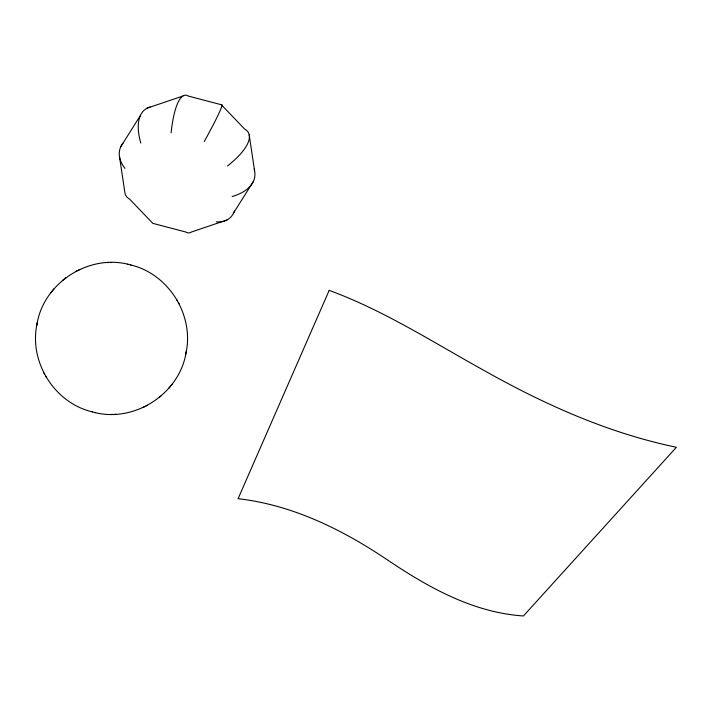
<?xml version="1.0" encoding="UTF-8"?>
<svg xmlns="http://www.w3.org/2000/svg" width="712" height="712" viewBox="0 0 712 712"><rect width="100%" height="100%" fill="white"/><g stroke="black" fill="none" stroke-linecap="round" stroke-linejoin="round"><path stroke-width="1.07" d="M36.908 324.467C29.023 362.194 54.637 403.081 92.382 411.874M186.126 352.378C194.011 314.651 168.406 273.755 130.661 264.971M36.953 324.254C43.708 282.246 90.157 252.876 131.026 265.06M92.017 411.785C132.886 423.969 179.326 394.599 186.09 352.591M36.615 326.043L37.255 322.67M185.787 354.175L186.428 350.802M120.826 146.636L140.46 115.397M233.723 212.71L253.356 181.471M50.926 292.668L52.083 291.235M52.964 290.149L54.103 288.734M168.931 388.102L170.079 386.696M170.951 385.61L172.108 384.177M62.229 280.67L66.091 277.582M159.461 397.26L160.805 396.166M75.632 271.512L77.029 270.818M78.543 270.07L79.895 269.394M143.148 407.442L144.5 406.774M146.013 406.027L147.411 405.324M147.242 108.099L182.85 96.067M226.941 220.008L191.332 232.05A68.868 17.124 88.6 0 1 185.974 232.067L152.84 223.363L129.531 199.04A68.868 23.238 -26.9 0 1 124.974 193.21L119.58 157.174M107.307 262.621L108.277 262.595M110.565 262.523L111.455 262.505M114.765 414.25L115.736 414.224M111.579 414.34L112.478 414.313M127.484 264.205L127.938 264.321M95.105 412.524L95.559 412.64M227.555 165.905A68.868 23.238 -26.9 0 0 244.652 129.068L221.343 104.744L188.208 96.04A68.868 17.124 88.6 0 0 171.111 132.868M176.95 299.912L177.519 300.945M178.481 302.707L179.086 303.802M43.948 373.043L44.553 374.138M45.523 375.9L46.093 376.924M249.209 134.897L254.602 170.933M221.343 104.744A68.868 3.774 -59.7 0 1 204.246 141.572M254.166 169.1A68.868 33.82 11.4 0 1 232.148 196.556M124.938 168.379A68.868 33.82 11.4 0 1 122.909 143.192M234.408 211.019A68.868 31.488 52.4 0 1 216.27 221.833M140.816 143.103A68.868 31.488 52.4 0 1 150.063 106.96M329.184 290.371L238.084 498.703C292.721 504.959 342.881 529.817 387.924 560.246C428.668 587.623 473.391 612.64 523.427 615.96L676.4 447.261C608.466 433.163 544.591 404.541 484.382 370.649C433.421 342.508 384.097 310.512 329.184 290.371"/></g></svg>
